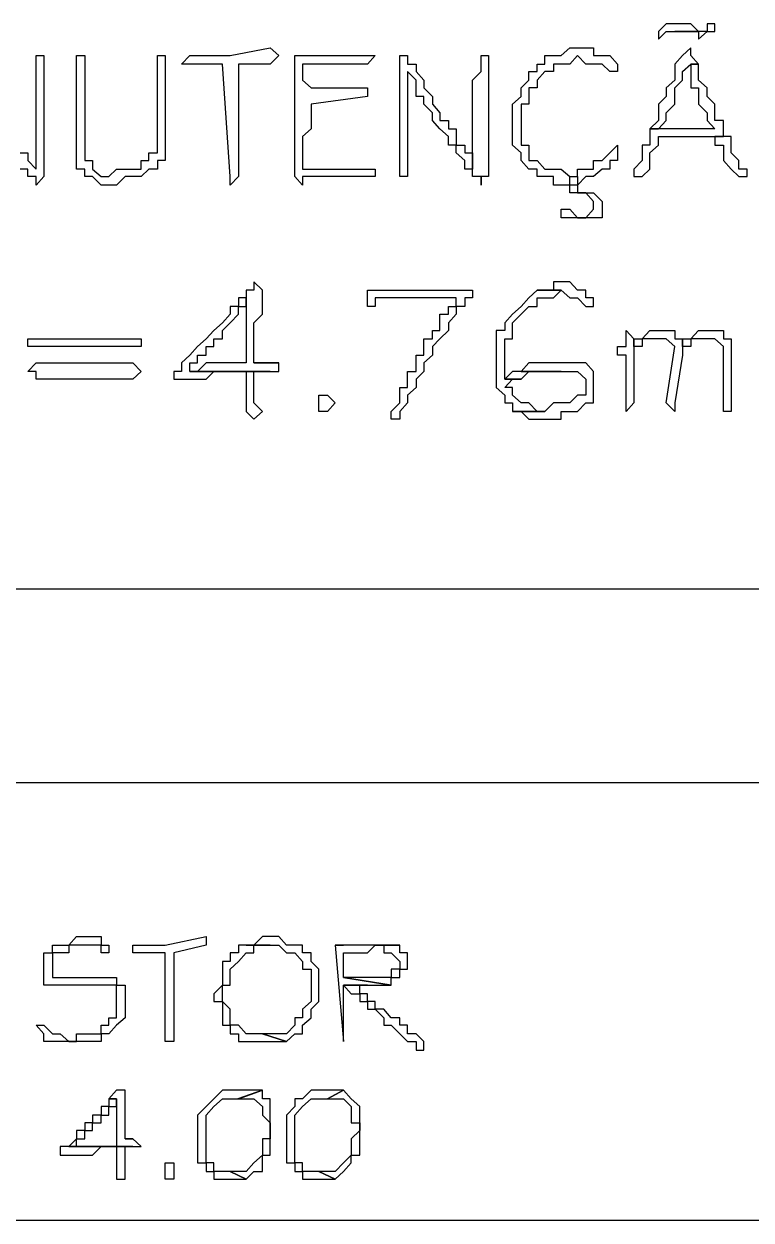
# Model space of a CAD drawing. Header units: millimetres. Extents: x -518.8 to -461.2, y 3.5 to 44.2.
# Drawn here: x -470.685 to -470.112, y 22.796 to 23.738 of the extents above; entities that cross this region are included whole.
import ezdxf

# ---------------------------------------------------------------- set-up
doc = ezdxf.new("R2010")
doc.units = ezdxf.units.MM
doc.header["$MEASUREMENT"] = 0
for name, color, linetype in [('5', 5, 'Continuous'), ('8', 8, 'Continuous'), ('MYSOLIDS', 7, 'Continuous')]:
    doc.layers.add(name, color=color, linetype=linetype)

msp = doc.modelspace()

# ---------------------------------------------------------------- linework, layer by layer
at = {"layer": '5'}
for points in [[(-470.03235, 23.29319), (-471.03837, 23.29319)], [(-470.03235, 23.14056), (-471.03837, 23.14056)]]:
    msp.add_lwpolyline(points, dxfattribs=at)
at = {"layer": '8'}
msp.add_lwpolyline([(-472.59175, 22.7962), (-468.47897, 22.7962)], dxfattribs=at)
at = {"layer": 'MYSOLIDS'}
for points in [[(-470.1722, 23.7383), (-470.1722, 23.7383), (-470.17897, 23.7383), (-470.17897, 23.7383), (-470.18498, 23.73229), (-470.18498, 23.73229), (-470.18498, 23.72627), (-470.18498, 23.72627), (-470.18498, 23.72627), (-470.17897, 23.73229), (-470.17897, 23.73229), (-470.1722, 23.73229), (-470.1534, 23.73229), (-470.15942, 23.7383), (-470.15942, 23.7383), (-470.16619, 23.7383), (-470.1722, 23.7383), (-470.1722, 23.7383)], [(-470.1534, 23.73229), (-470.1722, 23.73229), (-470.1722, 23.73229), (-470.16619, 23.73229), (-470.1534, 23.73229), (-470.1534, 23.73229), (-470.1534, 23.73229), (-470.1534, 23.73229)], [(-470.14062, 23.7383), (-470.14062, 23.7383), (-470.14664, 23.7383), (-470.14664, 23.73229), (-470.1534, 23.73229), (-470.16619, 23.73229), (-470.15942, 23.73229), (-470.15942, 23.73229), (-470.1534, 23.73229), (-470.1534, 23.72627), (-470.1534, 23.72627), (-470.14664, 23.73229), (-470.14062, 23.73229), (-470.14062, 23.73229), (-470.14062, 23.7383), (-470.14062, 23.7383), (-470.14062, 23.7383), (-470.14062, 23.7383)], [(-470.68799, 23.6368), (-470.68198, 23.6368), (-470.68198, 23.63078), (-470.67521, 23.62402), (-470.67521, 23.63078), (-470.67521, 23.6368), (-470.67521, 23.6368), (-470.67521, 23.64281), (-470.67521, 23.64958), (-470.67521, 23.64958), (-470.67521, 23.65559), (-470.67521, 23.66236), (-470.67521, 23.66236), (-470.67521, 23.66838), (-470.67521, 23.67514), (-470.67521, 23.68116), (-470.67521, 23.68116), (-470.67521, 23.68793), (-470.67521, 23.68793), (-470.67521, 23.69394), (-470.67521, 23.70071), (-470.67521, 23.70672), (-470.67521, 23.70672), (-470.67521, 23.71349), (-470.67521, 23.71349), (-470.67521, 23.71349), (-470.67521, 23.71349), (-470.67521, 23.71349), (-470.66919, 23.71349), (-470.66919, 23.71349), (-470.66919, 23.71349), (-470.66919, 23.71349), (-470.66919, 23.70672), (-470.66919, 23.70672), (-470.66919, 23.70071), (-470.66919, 23.69394), (-470.66919, 23.69394), (-470.66919, 23.68793), (-470.66919, 23.68116), (-470.66919, 23.68116), (-470.66919, 23.67514), (-470.66919, 23.66838), (-470.66919, 23.66236), (-470.66919, 23.66236), (-470.66919, 23.66236), (-470.66919, 23.65559), (-470.66919, 23.64958), (-470.66919, 23.64281), (-470.66919, 23.64281), (-470.66919, 23.6368), (-470.66919, 23.63078), (-470.66919, 23.62402), (-470.66919, 23.62402), (-470.66919, 23.618), (-470.66919, 23.618), (-470.66919, 23.618), (-470.66919, 23.618), (-470.67521, 23.61123), (-470.67521, 23.61123), (-470.67521, 23.61123), (-470.67521, 23.618), (-470.68198, 23.618), (-470.68198, 23.62402), (-470.68799, 23.62402)], [(-470.64363, 23.71349), (-470.64363, 23.71349), (-470.64363, 23.71349), (-470.64363, 23.71349), (-470.64363, 23.71349), (-470.63686, 23.71349), (-470.63686, 23.71349), (-470.63686, 23.71349), (-470.63686, 23.71349), (-470.63686, 23.64281), (-470.63686, 23.6368), (-470.63686, 23.63078), (-470.63085, 23.63078), (-470.63085, 23.62402), (-470.63085, 23.62402), (-470.62408, 23.618), (-470.61807, 23.618), (-470.61807, 23.618), (-470.61807, 23.618), (-470.61205, 23.62402), (-470.60528, 23.62402), (-470.59927, 23.62402), (-470.59927, 23.62402), (-470.5925, 23.62402), (-470.5925, 23.63078), (-470.58649, 23.63078), (-470.58649, 23.6368), (-470.58649, 23.6368), (-470.57972, 23.6368), (-470.57972, 23.64281), (-470.57972, 23.64958), (-470.57972, 23.64958), (-470.57972, 23.65559), (-470.57972, 23.65559), (-470.57972, 23.66236), (-470.57972, 23.66838), (-470.57972, 23.67514), (-470.57972, 23.68116), (-470.57972, 23.68116), (-470.57972, 23.68793), (-470.57972, 23.69394), (-470.57972, 23.70071), (-470.57972, 23.70071), (-470.57972, 23.70672), (-470.57972, 23.71349), (-470.57972, 23.71349), (-470.57972, 23.71349), (-470.57972, 23.71349), (-470.57371, 23.71349), (-470.57371, 23.71349), (-470.57371, 23.71349), (-470.57371, 23.71349), (-470.57371, 23.70672), (-470.57371, 23.70672), (-470.57371, 23.70071), (-470.57371, 23.69394), (-470.57371, 23.68793), (-470.57371, 23.68116), (-470.57371, 23.67514), (-470.57371, 23.66838), (-470.57371, 23.66236), (-470.57371, 23.66236), (-470.57371, 23.65559), (-470.57371, 23.64958), (-470.57371, 23.64958), (-470.57371, 23.64281), (-470.57371, 23.6368), (-470.57371, 23.6368), (-470.57371, 23.6368), (-470.57371, 23.63078), (-470.57972, 23.63078), (-470.57972, 23.62402), (-470.58649, 23.62402), (-470.5925, 23.618), (-470.5925, 23.618), (-470.59927, 23.618), (-470.59927, 23.618), (-470.60528, 23.618), (-470.61205, 23.61123), (-470.61205, 23.61123), (-470.61807, 23.61123), (-470.61807, 23.61123), (-470.62408, 23.61123), (-470.63085, 23.618), (-470.63085, 23.618), (-470.63686, 23.618), (-470.63686, 23.618), (-470.63686, 23.62402), (-470.64363, 23.62402), (-470.64363, 23.63078), (-470.64363, 23.6368), (-470.64363, 23.64281), (-470.64363, 23.64281), (-470.64363, 23.71349), (-470.64363, 23.71349), (-470.64363, 23.71349)], [(-470.491, 23.7195), (-470.491, 23.7195), (-470.48423, 23.71349), (-470.48423, 23.71349), (-470.48423, 23.71349), (-470.48423, 23.71349), (-470.48423, 23.71349), (-470.48423, 23.71349), (-470.491, 23.70672), (-470.491, 23.70672), (-470.51581, 23.70672), (-470.51581, 23.618), (-470.51581, 23.618), (-470.51581, 23.618), (-470.52258, 23.61123), (-470.52258, 23.61123), (-470.52258, 23.618), (-470.52258, 23.618), (-470.52258, 23.618), (-470.52258, 23.618), (-470.52859, 23.70672), (-470.52859, 23.70672), (-470.53536, 23.70672), (-470.54137, 23.70672), (-470.54814, 23.70672), (-470.54814, 23.70672), (-470.55416, 23.70672), (-470.55416, 23.70672), (-470.55416, 23.70672), (-470.55416, 23.70672), (-470.56092, 23.70672), (-470.56092, 23.70672), (-470.55416, 23.71349), (-470.55416, 23.71349), (-470.55416, 23.71349), (-470.55416, 23.71349), (-470.54814, 23.71349), (-470.54137, 23.71349), (-470.54137, 23.71349), (-470.53536, 23.71349), (-470.53536, 23.71349), (-470.52859, 23.71349), (-470.52258, 23.71349), (-470.491, 23.7195), (-470.491, 23.7195), (-470.491, 23.7195)], [(-470.45867, 23.68793), (-470.41431, 23.68793), (-470.41431, 23.68793), (-470.41431, 23.68793), (-470.41431, 23.68793), (-470.41431, 23.68793), (-470.41431, 23.68793), (-470.41431, 23.68116), (-470.41431, 23.68116), (-470.41431, 23.68116), (-470.41431, 23.68116), (-470.45867, 23.67514), (-470.45867, 23.67514), (-470.45867, 23.67514), (-470.45867, 23.66838), (-470.45867, 23.66838), (-470.45867, 23.66838), (-470.45867, 23.66236), (-470.45867, 23.65559), (-470.46543, 23.64958), (-470.46543, 23.64958), (-470.46543, 23.64958), (-470.46543, 23.64281), (-470.46543, 23.6368), (-470.46543, 23.63078), (-470.46543, 23.63078), (-470.46543, 23.62402), (-470.46543, 23.62402), (-470.45867, 23.62402), (-470.45265, 23.62402), (-470.45265, 23.62402), (-470.44589, 23.62402), (-470.43987, 23.62402), (-470.4331, 23.62402), (-470.4331, 23.62402), (-470.42709, 23.62402), (-470.42709, 23.62402), (-470.42032, 23.62402), (-470.41431, 23.62402), (-470.41431, 23.62402), (-470.40829, 23.62402), (-470.40829, 23.62402), (-470.40829, 23.62402), (-470.40829, 23.62402), (-470.40829, 23.618), (-470.41431, 23.618), (-470.42032, 23.618), (-470.42709, 23.618), (-470.42709, 23.618), (-470.4331, 23.618), (-470.4331, 23.618), (-470.43987, 23.618), (-470.44589, 23.618), (-470.45265, 23.618), (-470.45265, 23.618), (-470.45867, 23.618), (-470.45867, 23.618), (-470.46543, 23.618), (-470.46543, 23.61123), (-470.47145, 23.618), (-470.47145, 23.618), (-470.47145, 23.618), (-470.47145, 23.618), (-470.47145, 23.62402), (-470.47145, 23.62402), (-470.47145, 23.63078), (-470.47145, 23.6368), (-470.47145, 23.6368), (-470.47145, 23.64281), (-470.47145, 23.64958), (-470.47145, 23.65559), (-470.47145, 23.65559), (-470.47145, 23.66236), (-470.47145, 23.66838), (-470.47145, 23.66838), (-470.47145, 23.67514), (-470.47145, 23.68116), (-470.47145, 23.68793), (-470.47145, 23.68793), (-470.47145, 23.69394), (-470.47145, 23.70071), (-470.47145, 23.70071), (-470.47145, 23.70672), (-470.47145, 23.70672), (-470.47145, 23.70672), (-470.47145, 23.71349), (-470.47145, 23.71349), (-470.46543, 23.71349), (-470.46543, 23.71349), (-470.45867, 23.71349), (-470.45265, 23.71349), (-470.45265, 23.71349), (-470.45265, 23.71349), (-470.44589, 23.71349), (-470.43987, 23.71349), (-470.43987, 23.71349), (-470.4331, 23.71349), (-470.42709, 23.71349), (-470.42709, 23.71349), (-470.42032, 23.71349), (-470.41431, 23.71349), (-470.41431, 23.71349), (-470.41431, 23.71349), (-470.40829, 23.71349), (-470.40829, 23.71349), (-470.40829, 23.71349), (-470.40829, 23.71349), (-470.40829, 23.71349), (-470.40829, 23.71349), (-470.41431, 23.70672), (-470.41431, 23.70672), (-470.42032, 23.70672), (-470.42709, 23.70672), (-470.4331, 23.70672), (-470.43987, 23.70672), (-470.44589, 23.70672), (-470.45265, 23.70672), (-470.45867, 23.70672), (-470.45867, 23.70672), (-470.46543, 23.70672), (-470.46543, 23.70071), (-470.46543, 23.69394), (-470.46543, 23.69394), (-470.46543, 23.69394), (-470.45867, 23.68793), (-470.45867, 23.68793), (-470.45867, 23.68793), (-470.45867, 23.68793), (-470.45867, 23.68793)], [(-470.38273, 23.70071), (-470.38273, 23.618), (-470.38273, 23.618), (-470.38273, 23.618), (-470.38273, 23.618), (-470.38273, 23.618), (-470.38874, 23.618), (-470.38874, 23.618), (-470.38874, 23.618), (-470.38874, 23.618), (-470.38874, 23.70672), (-470.38874, 23.71349), (-470.38874, 23.71349), (-470.38874, 23.71349), (-470.38874, 23.71349), (-470.38273, 23.71349), (-470.38273, 23.71349), (-470.38273, 23.70672), (-470.38273, 23.70672), (-470.37596, 23.70672), (-470.37596, 23.70071), (-470.36995, 23.69394), (-470.36995, 23.69394), (-470.36995, 23.68793), (-470.36318, 23.68116), (-470.36318, 23.68116), (-470.36318, 23.67514), (-470.35716, 23.66838), (-470.35716, 23.66838), (-470.35716, 23.66236), (-470.3504, 23.66236), (-470.3504, 23.65559), (-470.34438, 23.65559), (-470.34438, 23.64958), (-470.34438, 23.64281), (-470.33761, 23.64281), (-470.33761, 23.6368), (-470.3316, 23.6368), (-470.3316, 23.63078), (-470.3316, 23.62402), (-470.3316, 23.63078), (-470.3316, 23.6368), (-470.3316, 23.6368), (-470.3316, 23.64281), (-470.3316, 23.64958), (-470.3316, 23.64958), (-470.3316, 23.65559), (-470.3316, 23.66236), (-470.3316, 23.66236), (-470.3316, 23.66838), (-470.3316, 23.67514), (-470.3316, 23.68116), (-470.3316, 23.68116), (-470.3316, 23.68793), (-470.3316, 23.68793), (-470.3316, 23.69394), (-470.32483, 23.70071), (-470.32483, 23.70672), (-470.32483, 23.70672), (-470.32483, 23.71349), (-470.32483, 23.71349), (-470.32483, 23.71349), (-470.32483, 23.71349), (-470.32483, 23.71349), (-470.31882, 23.71349), (-470.31882, 23.71349), (-470.31882, 23.71349), (-470.31882, 23.71349), (-470.31882, 23.70672), (-470.31882, 23.70672), (-470.31882, 23.70071), (-470.31882, 23.69394), (-470.31882, 23.69394), (-470.31882, 23.68793), (-470.31882, 23.68116), (-470.31882, 23.68116), (-470.31882, 23.67514), (-470.31882, 23.66838), (-470.31882, 23.66236), (-470.31882, 23.66236), (-470.31882, 23.66236), (-470.31882, 23.65559), (-470.31882, 23.64958), (-470.31882, 23.64281), (-470.31882, 23.64281), (-470.31882, 23.6368), (-470.31882, 23.63078), (-470.31882, 23.62402), (-470.31882, 23.62402), (-470.31882, 23.618), (-470.31882, 23.618), (-470.32483, 23.618), (-470.32483, 23.618), (-470.32483, 23.61123), (-470.32483, 23.61123), (-470.32483, 23.61123), (-470.32483, 23.618), (-470.3316, 23.618), (-470.3316, 23.62402), (-470.33761, 23.62402), (-470.33761, 23.63078), (-470.34438, 23.6368), (-470.34438, 23.64281), (-470.3504, 23.64281), (-470.3504, 23.64958), (-470.3504, 23.64958), (-470.35716, 23.65559), (-470.35716, 23.65559), (-470.36318, 23.66236), (-470.36318, 23.66838), (-470.36318, 23.66838), (-470.36995, 23.67514), (-470.36995, 23.68116), (-470.37596, 23.68116), (-470.37596, 23.68793), (-470.37596, 23.69394), (-470.38273, 23.70071), (-470.38273, 23.70071), (-470.38273, 23.70071), (-470.38273, 23.70071), (-470.38273, 23.70071)], [(-470.24889, 23.71349), (-470.25491, 23.70672), (-470.25491, 23.70672), (-470.26167, 23.70672), (-470.26769, 23.70672), (-470.26769, 23.70071), (-470.27446, 23.70071), (-470.27446, 23.70071), (-470.28047, 23.69394), (-470.28047, 23.69394), (-470.28047, 23.68793), (-470.28724, 23.68793), (-470.28724, 23.68116), (-470.28724, 23.67514), (-470.28724, 23.67514), (-470.29325, 23.67514), (-470.29325, 23.66838), (-470.29325, 23.66236), (-470.29325, 23.66236), (-470.29325, 23.65559), (-470.29325, 23.64958), (-470.29325, 23.64281), (-470.28724, 23.64281), (-470.28724, 23.6368), (-470.28724, 23.63078), (-470.28047, 23.63078), (-470.28047, 23.63078), (-470.27446, 23.62402), (-470.27446, 23.62402), (-470.26769, 23.62402), (-470.26167, 23.62402), (-470.25491, 23.618), (-470.25491, 23.618), (-470.24889, 23.618), (-470.24889, 23.62402), (-470.24213, 23.62402), (-470.24213, 23.62402), (-470.23611, 23.62402), (-470.23611, 23.63078), (-470.22934, 23.63078), (-470.22934, 23.63078), (-470.22333, 23.6368), (-470.22333, 23.6368), (-470.21731, 23.64281), (-470.21731, 23.64281), (-470.21731, 23.64281), (-470.21731, 23.64281), (-470.21731, 23.6368), (-470.21731, 23.6368), (-470.21731, 23.6368), (-470.21731, 23.6368), (-470.21731, 23.63078), (-470.22333, 23.63078), (-470.22333, 23.62402), (-470.22934, 23.62402), (-470.23611, 23.618), (-470.23611, 23.618), (-470.23611, 23.618), (-470.24213, 23.618), (-470.24889, 23.61123), (-470.24889, 23.61123), (-470.25491, 23.61123), (-470.25491, 23.61123), (-470.26167, 23.61123), (-470.26769, 23.61123), (-470.26769, 23.618), (-470.27446, 23.618), (-470.28047, 23.618), (-470.28047, 23.62402), (-470.28724, 23.62402), (-470.28724, 23.62402), (-470.29325, 23.63078), (-470.29325, 23.63078), (-470.29325, 23.6368), (-470.30002, 23.64281), (-470.30002, 23.64281), (-470.30002, 23.64958), (-470.30002, 23.65559), (-470.30002, 23.65559), (-470.30002, 23.66236), (-470.30002, 23.66838), (-470.30002, 23.67514), (-470.30002, 23.67514), (-470.29325, 23.68116), (-470.29325, 23.68116), (-470.29325, 23.68793), (-470.28724, 23.69394), (-470.28724, 23.69394), (-470.28724, 23.70071), (-470.28047, 23.70071), (-470.28047, 23.70672), (-470.27446, 23.70672), (-470.27446, 23.71349), (-470.26769, 23.71349), (-470.26167, 23.71349), (-470.26167, 23.71349), (-470.25491, 23.7195), (-470.24889, 23.7195), (-470.24889, 23.7195), (-470.24213, 23.7195), (-470.23611, 23.7195), (-470.23611, 23.71349), (-470.22934, 23.71349), (-470.22934, 23.71349), (-470.22333, 23.71349), (-470.21731, 23.70672), (-470.21731, 23.70672), (-470.21731, 23.70071), (-470.21731, 23.70071), (-470.21731, 23.70071), (-470.21731, 23.70071), (-470.21731, 23.70071), (-470.21731, 23.70071), (-470.22333, 23.70071), (-470.22333, 23.70071), (-470.22333, 23.70071), (-470.22333, 23.70071), (-470.22934, 23.70672), (-470.22934, 23.70672), (-470.23611, 23.70672), (-470.24213, 23.70672), (-470.24213, 23.70672), (-470.24889, 23.71349), (-470.24889, 23.71349), (-470.24889, 23.71349), (-470.24889, 23.71349)], [(-470.15942, 23.7195), (-470.16619, 23.71349), (-470.16619, 23.71349), (-470.16619, 23.71349), (-470.16619, 23.71349), (-470.1722, 23.70672), (-470.1722, 23.70071), (-470.1722, 23.69394), (-470.17897, 23.68793), (-470.17897, 23.68116), (-470.18498, 23.67514), (-470.18498, 23.67514), (-470.18498, 23.67514), (-470.18498, 23.66838), (-470.18498, 23.66236), (-470.19175, 23.65559), (-470.19175, 23.65559), (-470.18498, 23.65559), (-470.18498, 23.65559), (-470.17897, 23.66236), (-470.17897, 23.66838), (-470.17897, 23.66838), (-470.1722, 23.67514), (-470.1722, 23.67514), (-470.1722, 23.68116), (-470.1722, 23.68116), (-470.1722, 23.68793), (-470.16619, 23.69394), (-470.16619, 23.69394), (-470.16619, 23.70071), (-470.15942, 23.70672), (-470.1534, 23.70672), (-470.15942, 23.71349), (-470.15942, 23.71349), (-470.15942, 23.7195), (-470.15942, 23.7195)], [(-470.1534, 23.70672), (-470.15942, 23.70672), (-470.15942, 23.70672), (-470.15942, 23.70071), (-470.15942, 23.69394), (-470.15942, 23.68793), (-470.1534, 23.68793), (-470.1534, 23.68116), (-470.1534, 23.68116), (-470.1534, 23.67514), (-470.14664, 23.66838), (-470.14664, 23.66838), (-470.14664, 23.66236), (-470.14062, 23.65559), (-470.18498, 23.65559), (-470.19175, 23.65559), (-470.19175, 23.64958), (-470.19175, 23.64281), (-470.19777, 23.64281), (-470.19777, 23.6368), (-470.19777, 23.6368), (-470.19777, 23.63078), (-470.20453, 23.62402), (-470.20453, 23.62402), (-470.20453, 23.618), (-470.20453, 23.618), (-470.19777, 23.618), (-470.19777, 23.618), (-470.19777, 23.618), (-470.19175, 23.62402), (-470.19175, 23.63078), (-470.19175, 23.63078), (-470.19175, 23.6368), (-470.19175, 23.6368), (-470.18498, 23.64281), (-470.18498, 23.64958), (-470.14062, 23.64958), (-470.13386, 23.64958), (-470.13386, 23.65559), (-470.13386, 23.66236), (-470.14062, 23.66236), (-470.14062, 23.66838), (-470.14062, 23.67514), (-470.14062, 23.67514), (-470.14664, 23.68116), (-470.14664, 23.68116), (-470.14664, 23.68793), (-470.14664, 23.68793), (-470.1534, 23.69394), (-470.1534, 23.69394), (-470.1534, 23.70071), (-470.1534, 23.70672), (-470.1534, 23.70672), (-470.1534, 23.70672)], [(-470.13386, 23.64958), (-470.14062, 23.64958), (-470.14062, 23.64958), (-470.14062, 23.64281), (-470.13386, 23.64281), (-470.13386, 23.6368), (-470.13386, 23.63078), (-470.12784, 23.62402), (-470.12784, 23.62402), (-470.12183, 23.618), (-470.12183, 23.618), (-470.12183, 23.618), (-470.11506, 23.618), (-470.11506, 23.618), (-470.11506, 23.62402), (-470.12183, 23.62402), (-470.12183, 23.63078), (-470.12784, 23.6368), (-470.12784, 23.64281), (-470.12784, 23.64958), (-470.13386, 23.64958), (-470.13386, 23.64958)], [(-470.25491, 23.618), (-470.24889, 23.618), (-470.24889, 23.60522), (-470.24889, 23.60522), (-470.24889, 23.60522), (-470.24213, 23.60522), (-470.24213, 23.60522), (-470.24213, 23.60522), (-470.23611, 23.60522), (-470.23611, 23.60522), (-470.22934, 23.59845), (-470.22934, 23.59845), (-470.22934, 23.59244), (-470.22934, 23.59244), (-470.22934, 23.58567), (-470.23611, 23.58567), (-470.23611, 23.58567), (-470.24213, 23.58567), (-470.24889, 23.58567), (-470.25491, 23.58567), (-470.25491, 23.58567), (-470.26167, 23.58567), (-470.26167, 23.58567), (-470.26167, 23.58567), (-470.26167, 23.59244), (-470.26167, 23.59244), (-470.26167, 23.59244), (-470.26167, 23.59244), (-470.25491, 23.59244), (-470.25491, 23.59244), (-470.24889, 23.58567), (-470.24889, 23.58567), (-470.24889, 23.58567), (-470.24213, 23.58567), (-470.23611, 23.59244), (-470.23611, 23.59244), (-470.23611, 23.59244), (-470.23611, 23.59845), (-470.23611, 23.59845), (-470.23611, 23.59845), (-470.24213, 23.60522), (-470.24889, 23.60522), (-470.24889, 23.60522), (-470.24889, 23.60522), (-470.25491, 23.60522), (-470.25491, 23.60522), (-470.25491, 23.60522), (-470.25491, 23.60522), (-470.25491, 23.60522), (-470.25491, 23.60522), (-470.25491, 23.60522), (-470.25491, 23.60522), (-470.25491, 23.60522), (-470.25491, 23.60522), (-470.25491, 23.618), (-470.25491, 23.618), (-470.25491, 23.618)], [(-470.50378, 23.53529), (-470.50378, 23.52853), (-470.5098, 23.52853), (-470.5098, 23.52853), (-470.5098, 23.52251), (-470.5098, 23.52251), (-470.5098, 23.51574), (-470.5098, 23.50973), (-470.5098, 23.50973), (-470.5098, 23.50296), (-470.5098, 23.50296), (-470.5098, 23.49695), (-470.5098, 23.49018), (-470.5098, 23.49018), (-470.5098, 23.48417), (-470.5098, 23.4774), (-470.5098, 23.47138), (-470.5098, 23.47138), (-470.51656, 23.47138), (-470.52258, 23.47138), (-470.52258, 23.47138), (-470.52859, 23.47138), (-470.53536, 23.47138), (-470.53536, 23.47138), (-470.54137, 23.47138), (-470.54137, 23.47138), (-470.54814, 23.46462), (-470.55416, 23.46462), (-470.55416, 23.46462), (-470.491, 23.46462), (-470.48423, 23.46462), (-470.48423, 23.47138), (-470.48423, 23.47138), (-470.50378, 23.47138), (-470.50378, 23.4774), (-470.50378, 23.48417), (-470.50378, 23.48417), (-470.50378, 23.49018), (-470.50378, 23.49695), (-470.50378, 23.50296), (-470.50378, 23.50296), (-470.49701, 23.50973), (-470.49701, 23.51574), (-470.49701, 23.52251), (-470.49701, 23.52251), (-470.49701, 23.52853), (-470.49701, 23.52853), (-470.50378, 23.53529), (-470.50378, 23.53529)], [(-470.26167, 23.53529), (-470.26167, 23.53529), (-470.26769, 23.53529), (-470.26769, 23.52853), (-470.27446, 23.52853), (-470.28047, 23.52853), (-470.28047, 23.52853), (-470.26167, 23.52853), (-470.25491, 23.52251), (-470.25491, 23.52251), (-470.24889, 23.52251), (-470.24213, 23.51574), (-470.24213, 23.51574), (-470.24213, 23.51574), (-470.24213, 23.51574), (-470.23611, 23.51574), (-470.23611, 23.52251), (-470.23611, 23.52251), (-470.24213, 23.52251), (-470.24213, 23.52853), (-470.24889, 23.52853), (-470.24889, 23.52853), (-470.25491, 23.53529), (-470.26167, 23.53529), (-470.26167, 23.53529)], [(-470.40829, 23.52251), (-470.40829, 23.52251), (-470.40829, 23.52251), (-470.40829, 23.52251), (-470.40829, 23.52251), (-470.40829, 23.51574), (-470.40829, 23.51574), (-470.40829, 23.51574), (-470.40829, 23.51574), (-470.41431, 23.51574), (-470.41431, 23.51574), (-470.41431, 23.52251), (-470.41431, 23.52251), (-470.41431, 23.52853), (-470.41431, 23.52853), (-470.40829, 23.52853), (-470.40829, 23.52853), (-470.40152, 23.52853), (-470.39551, 23.52853), (-470.38874, 23.52853), (-470.38273, 23.52853), (-470.38273, 23.52853), (-470.37596, 23.52853), (-470.36995, 23.52853), (-470.36318, 23.52853), (-470.36318, 23.52853), (-470.35716, 23.52853), (-470.3504, 23.52853), (-470.3504, 23.52853), (-470.34438, 23.52853), (-470.34438, 23.52853), (-470.33761, 23.52853), (-470.33761, 23.52853), (-470.3316, 23.52853), (-470.3316, 23.52853), (-470.3316, 23.52853), (-470.3316, 23.52853), (-470.3316, 23.52251), (-470.33761, 23.52251), (-470.33761, 23.51574), (-470.34438, 23.51574), (-470.34438, 23.50973), (-470.3504, 23.50296), (-470.3504, 23.50296), (-470.3504, 23.49695), (-470.35716, 23.49018), (-470.35716, 23.49018), (-470.36318, 23.48417), (-470.36318, 23.48417), (-470.36318, 23.4774), (-470.36318, 23.4774), (-470.36995, 23.47138), (-470.36995, 23.47138), (-470.36995, 23.46462), (-470.37596, 23.4586), (-470.37596, 23.4586), (-470.37596, 23.45183), (-470.37596, 23.45183), (-470.38273, 23.44582), (-470.38273, 23.4398), (-470.38273, 23.4398), (-470.38874, 23.43304), (-470.38874, 23.43304), (-470.38874, 23.42702), (-470.38874, 23.42702), (-470.38874, 23.42702), (-470.38874, 23.42702), (-470.39551, 23.42702), (-470.39551, 23.42702), (-470.39551, 23.42702), (-470.39551, 23.42702), (-470.39551, 23.43304), (-470.39551, 23.43304), (-470.38874, 23.4398), (-470.38874, 23.4398), (-470.38874, 23.44582), (-470.38874, 23.45183), (-470.38273, 23.45183), (-470.38273, 23.4586), (-470.38273, 23.46462), (-470.37596, 23.46462), (-470.37596, 23.47138), (-470.37596, 23.4774), (-470.36995, 23.4774), (-470.36995, 23.48417), (-470.36995, 23.49018), (-470.36318, 23.49018), (-470.36318, 23.49695), (-470.35716, 23.49695), (-470.35716, 23.50296), (-470.35716, 23.50973), (-470.3504, 23.50973), (-470.3504, 23.51574), (-470.34438, 23.51574), (-470.34438, 23.52251), (-470.34438, 23.52251), (-470.34438, 23.52251), (-470.3504, 23.52251), (-470.35716, 23.52251), (-470.35716, 23.52251), (-470.36318, 23.52251), (-470.36995, 23.52251), (-470.36995, 23.52251), (-470.37596, 23.52251), (-470.38273, 23.52251), (-470.38273, 23.52251), (-470.38874, 23.52251), (-470.39551, 23.52251), (-470.40152, 23.52251), (-470.40152, 23.52251), (-470.40829, 23.52251), (-470.40829, 23.52251), (-470.40829, 23.52251), (-470.40829, 23.52251)], [(-470.28047, 23.52853), (-470.28724, 23.52251), (-470.28724, 23.52251), (-470.29325, 23.51574), (-470.29325, 23.51574), (-470.30002, 23.50973), (-470.30002, 23.50973), (-470.30002, 23.50973), (-470.30604, 23.50296), (-470.30604, 23.49695), (-470.3128, 23.49695), (-470.3128, 23.49018), (-470.3128, 23.49018), (-470.3128, 23.48417), (-470.3128, 23.4774), (-470.3128, 23.4774), (-470.3128, 23.47138), (-470.3128, 23.47138), (-470.3128, 23.46462), (-470.3128, 23.4586), (-470.3128, 23.45183), (-470.3128, 23.45183), (-470.30604, 23.44582), (-470.30604, 23.44582), (-470.30604, 23.4398), (-470.30002, 23.4398), (-470.30002, 23.43304), (-470.27446, 23.43304), (-470.28047, 23.43304), (-470.28724, 23.4398), (-470.28724, 23.4398), (-470.29325, 23.4398), (-470.29325, 23.4398), (-470.30002, 23.44582), (-470.30002, 23.45183), (-470.30604, 23.45183), (-470.30002, 23.4586), (-470.29325, 23.4586), (-470.29325, 23.4586), (-470.30604, 23.4586), (-470.30604, 23.46462), (-470.30604, 23.46462), (-470.30604, 23.47138), (-470.30604, 23.47138), (-470.30604, 23.4774), (-470.30604, 23.4774), (-470.30604, 23.48417), (-470.30604, 23.49018), (-470.30002, 23.49018), (-470.30002, 23.49695), (-470.30002, 23.50296), (-470.30002, 23.50296), (-470.29325, 23.50973), (-470.29325, 23.50973), (-470.28724, 23.51574), (-470.28047, 23.51574), (-470.28047, 23.52251), (-470.27446, 23.52251), (-470.27446, 23.52251), (-470.26769, 23.52251), (-470.26769, 23.52251), (-470.26167, 23.52853), (-470.28047, 23.52853), (-470.28047, 23.52853)], [(-470.5098, 23.52251), (-470.51581, 23.52251), (-470.51581, 23.51574), (-470.52258, 23.51574), (-470.52258, 23.50973), (-470.52859, 23.50296), (-470.52859, 23.50296), (-470.53536, 23.49695), (-470.53536, 23.49695), (-470.54137, 23.49018), (-470.54137, 23.49018), (-470.54814, 23.48417), (-470.54814, 23.48417), (-470.55416, 23.4774), (-470.55416, 23.4774), (-470.56092, 23.47138), (-470.56092, 23.47138), (-470.56092, 23.46462), (-470.56694, 23.46462), (-470.56694, 23.4586), (-470.56694, 23.4586), (-470.56694, 23.4586), (-470.56092, 23.4586), (-470.56092, 23.4586), (-470.55416, 23.4586), (-470.54814, 23.4586), (-470.54814, 23.4586), (-470.54137, 23.4586), (-470.53536, 23.46462), (-470.53536, 23.46462), (-470.52859, 23.46462), (-470.52258, 23.46462), (-470.51581, 23.46462), (-470.51581, 23.46462), (-470.5098, 23.46462), (-470.50378, 23.46462), (-470.49701, 23.46462), (-470.49701, 23.46462), (-470.491, 23.46462), (-470.491, 23.46462), (-470.55416, 23.46462), (-470.55416, 23.47138), (-470.54814, 23.47138), (-470.54814, 23.4774), (-470.54137, 23.4774), (-470.54137, 23.48417), (-470.53536, 23.48417), (-470.53536, 23.49018), (-470.52859, 23.49018), (-470.52859, 23.49695), (-470.52859, 23.49695), (-470.52258, 23.50296), (-470.52258, 23.50296), (-470.51581, 23.50973), (-470.51581, 23.51574), (-470.5098, 23.51574), (-470.5098, 23.52251), (-470.5098, 23.52251), (-470.5098, 23.52251)], [(-470.16619, 23.48417), (-470.16619, 23.49018), (-470.15942, 23.49018), (-470.1534, 23.49695), (-470.1534, 23.49695), (-470.14664, 23.49695), (-470.14062, 23.49695), (-470.14062, 23.49695), (-470.13386, 23.49695), (-470.13386, 23.49695), (-470.13386, 23.49018), (-470.12784, 23.49018), (-470.12784, 23.48417), (-470.12784, 23.4774), (-470.12784, 23.4774), (-470.12784, 23.47138), (-470.12784, 23.46462), (-470.12784, 23.4586), (-470.12784, 23.4586), (-470.12784, 23.45183), (-470.12784, 23.44582), (-470.12784, 23.4398), (-470.12784, 23.4398), (-470.12784, 23.4398), (-470.12784, 23.4398), (-470.12784, 23.43304), (-470.12784, 23.43304), (-470.13386, 23.43304), (-470.13386, 23.43304), (-470.13386, 23.43304), (-470.13386, 23.43304), (-470.13386, 23.4398), (-470.13386, 23.4398), (-470.13386, 23.44582), (-470.13386, 23.44582), (-470.13386, 23.45183), (-470.13386, 23.4586), (-470.13386, 23.4586), (-470.13386, 23.46462), (-470.13386, 23.47138), (-470.13386, 23.4774), (-470.13386, 23.4774), (-470.13386, 23.48417), (-470.14062, 23.49018), (-470.14062, 23.49018), (-470.14062, 23.49018), (-470.14062, 23.49018), (-470.14664, 23.49018), (-470.1534, 23.49018), (-470.1534, 23.49018), (-470.15942, 23.49018), (-470.15942, 23.48417), (-470.16619, 23.48417), (-470.16619, 23.4774), (-470.1722, 23.4398), (-470.1722, 23.43304), (-470.1722, 23.43304), (-470.1722, 23.43304), (-470.1722, 23.43304), (-470.1722, 23.43304), (-470.1722, 23.43304), (-470.17897, 23.4398), (-470.17897, 23.4398), (-470.1722, 23.48417), (-470.1722, 23.48417), (-470.17897, 23.49018), (-470.17897, 23.49018), (-470.17897, 23.49018), (-470.17897, 23.49018), (-470.18498, 23.49018), (-470.19175, 23.49018), (-470.19175, 23.49018), (-470.19777, 23.49018), (-470.19777, 23.48417), (-470.20453, 23.48417), (-470.20453, 23.4774), (-470.20453, 23.4398), (-470.21055, 23.43304), (-470.21055, 23.43304), (-470.21055, 23.43304), (-470.21055, 23.43304), (-470.21055, 23.43304), (-470.21055, 23.43304), (-470.21055, 23.4398), (-470.21055, 23.4398), (-470.21055, 23.4774), (-470.21731, 23.4774), (-470.21731, 23.4774), (-470.21731, 23.4774), (-470.21731, 23.4774), (-470.21731, 23.4774), (-470.21731, 23.4774), (-470.21731, 23.4774), (-470.21731, 23.4774), (-470.21731, 23.48417), (-470.21731, 23.48417), (-470.21055, 23.48417), (-470.21055, 23.48417), (-470.21055, 23.49018), (-470.21055, 23.49695), (-470.21055, 23.49695), (-470.21055, 23.49695), (-470.21055, 23.49695), (-470.21055, 23.49695), (-470.21055, 23.49695), (-470.20453, 23.49018), (-470.20453, 23.49018), (-470.20453, 23.48417), (-470.20453, 23.49018), (-470.19777, 23.49018), (-470.19175, 23.49695), (-470.19175, 23.49695), (-470.18498, 23.49695), (-470.17897, 23.49695), (-470.17897, 23.49695), (-470.1722, 23.49695), (-470.1722, 23.49695), (-470.1722, 23.49018), (-470.16619, 23.49018), (-470.16619, 23.48417), (-470.16619, 23.48417), (-470.16619, 23.48417), (-470.16619, 23.48417)], [(-470.59927, 23.48417), (-470.67521, 23.48417), (-470.67521, 23.48417), (-470.68198, 23.48417), (-470.68198, 23.49018), (-470.68198, 23.49018), (-470.68198, 23.49018), (-470.68198, 23.49018), (-470.67521, 23.49018), (-470.67521, 23.49018), (-470.59927, 23.49018), (-470.5925, 23.49018), (-470.5925, 23.49018), (-470.5925, 23.49018), (-470.5925, 23.49018), (-470.5925, 23.48417), (-470.5925, 23.48417), (-470.59927, 23.48417), (-470.59927, 23.48417), (-470.59927, 23.48417), (-470.59927, 23.48417), (-470.59927, 23.48417)], [(-470.59927, 23.4586), (-470.67521, 23.4586), (-470.67521, 23.46462), (-470.68198, 23.46462), (-470.68198, 23.46462), (-470.68198, 23.46462), (-470.68198, 23.46462), (-470.68198, 23.46462), (-470.67521, 23.47138), (-470.67521, 23.47138), (-470.59927, 23.47138), (-470.5925, 23.46462), (-470.5925, 23.46462), (-470.5925, 23.46462), (-470.5925, 23.46462), (-470.5925, 23.46462), (-470.5925, 23.46462), (-470.59927, 23.4586), (-470.59927, 23.4586), (-470.59927, 23.4586), (-470.59927, 23.4586), (-470.59927, 23.4586)], [(-470.491, 23.47138), (-470.491, 23.47138), (-470.491, 23.47138), (-470.49701, 23.47138), (-470.50378, 23.47138), (-470.48423, 23.47138), (-470.48423, 23.47138), (-470.491, 23.47138), (-470.491, 23.47138)], [(-470.26167, 23.47138), (-470.26769, 23.47138), (-470.26769, 23.47138), (-470.27446, 23.47138), (-470.28047, 23.47138), (-470.28047, 23.47138), (-470.28724, 23.47138), (-470.28724, 23.47138), (-470.29325, 23.46462), (-470.26167, 23.46462), (-470.26167, 23.46462), (-470.25491, 23.46462), (-470.24889, 23.46462), (-470.24889, 23.46462), (-470.24889, 23.46462), (-470.24213, 23.4586), (-470.24213, 23.45183), (-470.24213, 23.45183), (-470.24213, 23.44582), (-470.24889, 23.44582), (-470.25491, 23.4398), (-470.25491, 23.4398), (-470.25491, 23.4398), (-470.26167, 23.4398), (-470.26769, 23.4398), (-470.27446, 23.43304), (-470.27446, 23.43304), (-470.30002, 23.43304), (-470.29325, 23.43304), (-470.29325, 23.43304), (-470.28724, 23.42702), (-470.28047, 23.42702), (-470.27446, 23.42702), (-470.27446, 23.42702), (-470.26769, 23.42702), (-470.26167, 23.42702), (-470.26167, 23.43304), (-470.25491, 23.43304), (-470.24889, 23.43304), (-470.24889, 23.43304), (-470.24889, 23.43304), (-470.24213, 23.4398), (-470.23611, 23.4398), (-470.23611, 23.44582), (-470.23611, 23.45183), (-470.23611, 23.45183), (-470.23611, 23.4586), (-470.23611, 23.46462), (-470.23611, 23.46462), (-470.24213, 23.47138), (-470.24213, 23.47138), (-470.24889, 23.47138), (-470.25491, 23.47138), (-470.25491, 23.47138), (-470.26167, 23.47138), (-470.26167, 23.47138)], [(-470.50378, 23.46462), (-470.5098, 23.46462), (-470.5098, 23.4586), (-470.5098, 23.4586), (-470.5098, 23.45183), (-470.5098, 23.4398), (-470.5098, 23.4398), (-470.5098, 23.43304), (-470.5098, 23.43304), (-470.5098, 23.43304), (-470.50378, 23.42702), (-470.50378, 23.42702), (-470.49701, 23.43304), (-470.50378, 23.4398), (-470.50378, 23.4398), (-470.50378, 23.4398), (-470.50378, 23.44582), (-470.50378, 23.45183), (-470.50378, 23.4586), (-470.50378, 23.4586), (-470.50378, 23.46462), (-470.50378, 23.46462)], [(-470.29325, 23.46462), (-470.29325, 23.46462), (-470.30002, 23.46462), (-470.30604, 23.4586), (-470.29325, 23.4586), (-470.28724, 23.46462), (-470.28047, 23.46462), (-470.28047, 23.46462), (-470.27446, 23.46462), (-470.26769, 23.46462), (-470.26769, 23.46462), (-470.26167, 23.46462), (-470.29325, 23.46462), (-470.29325, 23.46462)], [(-470.45265, 23.43304), (-470.45265, 23.43304), (-470.45265, 23.43304), (-470.45265, 23.4398), (-470.45265, 23.4398), (-470.45265, 23.4398), (-470.45265, 23.44582), (-470.44589, 23.44582), (-470.44589, 23.44582), (-470.44589, 23.44582), (-470.44589, 23.44582), (-470.43987, 23.4398), (-470.43987, 23.4398), (-470.44589, 23.43304), (-470.44589, 23.43304), (-470.44589, 23.43304), (-470.45265, 23.43304), (-470.45265, 23.43304), (-470.45265, 23.43304), (-470.45265, 23.43304)], [(-470.61807, 23.00672), (-470.61807, 23.00672), (-470.61807, 23.00672), (-470.61807, 23.00672), (-470.61807, 23.00672), (-470.62408, 23.00672), (-470.62408, 23.01274), (-470.63085, 23.01274), (-470.63686, 23.01274), (-470.63686, 23.01274), (-470.63686, 23.01274), (-470.64363, 23.01274), (-470.64964, 23.01274), (-470.64964, 23.00672), (-470.65641, 23.00672), (-470.65641, 23.00672), (-470.66243, 23.00672), (-470.66243, 22.99996), (-470.66243, 22.99996), (-470.66243, 22.99394), (-470.66243, 22.99394), (-470.66243, 22.98717), (-470.66243, 22.98717), (-470.65641, 22.98717), (-470.65641, 22.98717), (-470.65641, 22.98717), (-470.64964, 22.98717), (-470.64964, 22.98717), (-470.64363, 22.98717), (-470.63686, 22.98717), (-470.63686, 22.98717), (-470.63686, 22.98717), (-470.63085, 22.98717), (-470.62408, 22.98717), (-470.62408, 22.98717), (-470.61807, 22.98717), (-470.61807, 22.98717), (-470.61205, 22.98717), (-470.61205, 22.98717), (-470.61205, 22.98116), (-470.60528, 22.98116), (-470.60528, 22.98116), (-470.60528, 22.97439), (-470.60528, 22.96838), (-470.60528, 22.96838), (-470.60528, 22.96236), (-470.60528, 22.96236), (-470.60528, 22.95559), (-470.60528, 22.95559), (-470.61205, 22.94958), (-470.61205, 22.94958), (-470.61205, 22.94958), (-470.61807, 22.94281), (-470.61807, 22.94281), (-470.61807, 22.94281), (-470.62408, 22.94281), (-470.62408, 22.9368), (-470.63085, 22.9368), (-470.63085, 22.9368), (-470.63686, 22.9368), (-470.63686, 22.9368), (-470.64363, 22.9368), (-470.64964, 22.9368), (-470.64964, 22.9368), (-470.65641, 22.9368), (-470.65641, 22.9368), (-470.66243, 22.9368), (-470.66243, 22.9368), (-470.66919, 22.9368), (-470.66919, 22.94281), (-470.66919, 22.94281), (-470.67521, 22.94958), (-470.67521, 22.94958), (-470.66919, 22.94958), (-470.66919, 22.94958), (-470.66919, 22.94958), (-470.66919, 22.94958), (-470.66919, 22.94958), (-470.66919, 22.94958), (-470.66919, 22.94958), (-470.66919, 22.94958), (-470.66243, 22.94281), (-470.66243, 22.94281), (-470.66243, 22.94281), (-470.65641, 22.94281), (-470.64964, 22.9368), (-470.64964, 22.9368), (-470.64363, 22.9368), (-470.64363, 22.94281), (-470.63686, 22.94281), (-470.63686, 22.94281), (-470.63085, 22.94281), (-470.62408, 22.94281), (-470.62408, 22.94281), (-470.62408, 22.94958), (-470.62408, 22.94958), (-470.61807, 22.94958), (-470.61807, 22.95559), (-470.61205, 22.95559), (-470.61205, 22.96236), (-470.61205, 22.96236), (-470.61205, 22.96838), (-470.61205, 22.96838), (-470.61205, 22.97439), (-470.61205, 22.97439), (-470.61205, 22.98116), (-470.61205, 22.98116), (-470.61807, 22.98116), (-470.61807, 22.98116), (-470.62408, 22.98116), (-470.62408, 22.98116), (-470.63085, 22.98116), (-470.63085, 22.98116), (-470.63686, 22.98116), (-470.63686, 22.98116), (-470.64363, 22.98116), (-470.64964, 22.98116), (-470.64964, 22.98116), (-470.65641, 22.98116), (-470.65641, 22.98116), (-470.66243, 22.98116), (-470.66243, 22.98116), (-470.66919, 22.98116), (-470.66919, 22.98717), (-470.66919, 22.98717), (-470.66919, 22.99394), (-470.66919, 22.99394), (-470.66919, 22.99996), (-470.66919, 22.99996), (-470.66919, 23.00672), (-470.66243, 23.00672), (-470.66243, 23.00672), (-470.66243, 23.01274), (-470.65641, 23.01274), (-470.65641, 23.01274), (-470.64964, 23.01274), (-470.64964, 23.01274), (-470.64363, 23.0195), (-470.63686, 23.0195), (-470.63686, 23.0195), (-470.63686, 23.0195), (-470.63085, 23.0195), (-470.62408, 23.0195), (-470.62408, 23.01274), (-470.61807, 23.01274), (-470.61807, 23.01274), (-470.61807, 23.00672), (-470.61807, 23.00672), (-470.61807, 23.00672), (-470.61807, 23.00672), (-470.61807, 23.00672), (-470.61807, 23.00672), (-470.61807, 23.00672), (-470.61807, 23.00672), (-470.61807, 23.00672)], [(-470.54137, 23.0195), (-470.54137, 23.0195), (-470.54137, 23.01274), (-470.54137, 23.01274), (-470.54137, 23.01274), (-470.54137, 23.01274), (-470.54137, 23.01274), (-470.54137, 23.01274), (-470.54137, 23.01274), (-470.54137, 23.01274), (-470.56694, 23.00672), (-470.56694, 22.9368), (-470.56694, 22.9368), (-470.56694, 22.9368), (-470.56694, 22.9368), (-470.56694, 22.9368), (-470.57371, 22.9368), (-470.57371, 22.9368), (-470.57371, 22.9368), (-470.57371, 22.9368), (-470.57371, 23.00672), (-470.57371, 23.00672), (-470.57972, 23.00672), (-470.58649, 23.00672), (-470.5925, 23.00672), (-470.5925, 23.00672), (-470.5925, 23.00672), (-470.5925, 23.00672), (-470.59927, 23.00672), (-470.59927, 23.00672), (-470.59927, 23.01274), (-470.59927, 23.01274), (-470.59927, 23.01274), (-470.59927, 23.01274), (-470.5925, 23.01274), (-470.5925, 23.01274), (-470.5925, 23.01274), (-470.58649, 23.01274), (-470.58649, 23.01274), (-470.57972, 23.01274), (-470.57972, 23.01274), (-470.57371, 23.01274), (-470.57371, 23.01274), (-470.54137, 23.0195), (-470.54137, 23.0195), (-470.54137, 23.0195)], [(-470.491, 23.0195), (-470.491, 23.0195), (-470.49701, 23.0195), (-470.49701, 23.0195), (-470.50378, 23.01274), (-470.50378, 23.01274), (-470.5098, 23.01274), (-470.5098, 23.01274), (-470.491, 23.01274), (-470.491, 23.01274), (-470.48423, 23.01274), (-470.48423, 23.01274), (-470.47822, 23.00672), (-470.47822, 23.00672), (-470.47145, 23.00672), (-470.47145, 23.00672), (-470.46543, 22.99996), (-470.46543, 22.99996), (-470.46543, 22.99996), (-470.46543, 22.99394), (-470.45867, 22.99394), (-470.45867, 22.98717), (-470.45867, 22.98717), (-470.45867, 22.98116), (-470.45867, 22.98116), (-470.45867, 22.98116), (-470.45867, 22.97439), (-470.45867, 22.96838), (-470.45867, 22.96838), (-470.46543, 22.96236), (-470.46543, 22.96236), (-470.46543, 22.96236), (-470.46543, 22.95559), (-470.47145, 22.95559), (-470.47145, 22.94958), (-470.47145, 22.94958), (-470.47822, 22.94281), (-470.47822, 22.94281), (-470.48423, 22.94281), (-470.48423, 22.94281), (-470.491, 22.94281), (-470.491, 22.94281), (-470.49701, 22.94281), (-470.47822, 22.9368), (-470.47145, 22.94281), (-470.47145, 22.94281), (-470.46543, 22.94281), (-470.46543, 22.94281), (-470.46543, 22.94958), (-470.46543, 22.94958), (-470.45867, 22.95559), (-470.45867, 22.95559), (-470.45867, 22.96236), (-470.45867, 22.96236), (-470.45265, 22.96838), (-470.45265, 22.96838), (-470.45265, 22.97439), (-470.45265, 22.97439), (-470.45265, 22.98116), (-470.45265, 22.98116), (-470.45265, 22.98717), (-470.45265, 22.98717), (-470.45265, 22.99394), (-470.45265, 22.99394), (-470.45867, 22.99996), (-470.45867, 22.99996), (-470.45867, 23.00672), (-470.46543, 23.00672), (-470.46543, 23.00672), (-470.46543, 23.01274), (-470.47145, 23.01274), (-470.47145, 23.01274), (-470.47822, 23.01274), (-470.47822, 23.01274), (-470.48423, 23.0195), (-470.491, 23.0195), (-470.491, 23.0195), (-470.491, 23.0195)], [(-470.5098, 23.01274), (-470.51581, 23.01274), (-470.51581, 23.00672), (-470.52258, 23.00672), (-470.52258, 23.00672), (-470.52258, 22.99996), (-470.52859, 22.99996), (-470.52859, 22.99394), (-470.52859, 22.99394), (-470.52859, 22.98717), (-470.52859, 22.98717), (-470.52859, 22.98116), (-470.53536, 22.97439), (-470.53536, 22.97439), (-470.53536, 22.96838), (-470.52859, 22.96838), (-470.52859, 22.96236), (-470.52859, 22.96236), (-470.52859, 22.95559), (-470.52859, 22.95559), (-470.52859, 22.94958), (-470.52258, 22.94958), (-470.52258, 22.94281), (-470.52258, 22.94281), (-470.51581, 22.94281), (-470.51581, 22.9368), (-470.5098, 22.9368), (-470.5098, 22.9368), (-470.50378, 22.9368), (-470.50378, 22.9368), (-470.49701, 22.9368), (-470.49701, 22.9368), (-470.491, 22.9368), (-470.491, 22.9368), (-470.48423, 22.9368), (-470.48423, 22.9368), (-470.47822, 22.9368), (-470.47822, 22.9368), (-470.49701, 22.94281), (-470.49701, 22.94281), (-470.50378, 22.94281), (-470.50378, 22.94281), (-470.5098, 22.94281), (-470.5098, 22.94281), (-470.51581, 22.94958), (-470.51581, 22.94958), (-470.51581, 22.94958), (-470.52258, 22.94958), (-470.52258, 22.95559), (-470.52258, 22.95559), (-470.52258, 22.96236), (-470.52258, 22.96236), (-470.52859, 22.96838), (-470.52859, 22.97439), (-470.52859, 22.97439), (-470.52859, 22.98116), (-470.52258, 22.98116), (-470.52258, 22.98717), (-470.52258, 22.98717), (-470.52258, 22.99394), (-470.52258, 22.99394), (-470.51581, 22.99996), (-470.51581, 22.99996), (-470.51581, 22.99996), (-470.5098, 23.00672), (-470.5098, 23.00672), (-470.50378, 23.00672), (-470.50378, 23.01274), (-470.49701, 23.01274), (-470.49701, 23.01274), (-470.491, 23.01274), (-470.5098, 23.01274), (-470.5098, 23.01274)], [(-470.40829, 23.01274), (-470.40829, 23.01274), (-470.40829, 23.01274), (-470.41431, 23.01274), (-470.41431, 23.01274), (-470.41431, 23.01274), (-470.42032, 23.01274), (-470.42032, 23.01274), (-470.42709, 23.01274), (-470.4331, 23.01274), (-470.43987, 23.01274), (-470.4331, 22.9368), (-470.4331, 22.9368), (-470.4331, 22.9368), (-470.4331, 22.9368), (-470.4331, 22.9368), (-470.4331, 22.9368), (-470.4331, 22.98116), (-470.41431, 22.98116), (-470.40829, 22.98116), (-470.40829, 22.98116), (-470.40152, 22.98116), (-470.40152, 22.98116), (-470.39551, 22.98116), (-470.4331, 22.98717), (-470.4331, 23.00672), (-470.4331, 23.00672), (-470.42709, 23.00672), (-470.42032, 23.00672), (-470.42032, 23.00672), (-470.41431, 23.00672), (-470.41431, 23.00672), (-470.40829, 23.01274), (-470.40829, 23.01274), (-470.38874, 23.01274), (-470.38874, 23.01274), (-470.39551, 23.01274), (-470.39551, 23.01274), (-470.40152, 23.01274), (-470.40829, 23.01274), (-470.40829, 23.01274)], [(-470.4331, 23.01274), (-470.4331, 23.01274), (-470.43987, 23.01274), (-470.4331, 23.01274), (-470.4331, 23.01274), (-470.4331, 23.01274), (-470.4331, 23.01274)], [(-470.38874, 23.01274), (-470.40829, 23.01274), (-470.40152, 23.01274), (-470.40152, 23.00672), (-470.39551, 23.00672), (-470.39551, 23.00672), (-470.39551, 23.00672), (-470.38874, 22.99996), (-470.38874, 22.99996), (-470.38874, 22.99996), (-470.38874, 22.99394), (-470.39551, 22.99394), (-470.39551, 22.98717), (-470.40152, 22.98717), (-470.40152, 22.98717), (-470.40152, 22.98717), (-470.40829, 22.98717), (-470.40829, 22.98717), (-470.41431, 22.98717), (-470.41431, 22.98717), (-470.42032, 22.98717), (-470.42709, 22.98717), (-470.4331, 22.98717), (-470.39551, 22.98116), (-470.39551, 22.98717), (-470.39551, 22.98717), (-470.38874, 22.98717), (-470.38874, 22.98717), (-470.38874, 22.99394), (-470.38273, 22.99394), (-470.38273, 22.99996), (-470.38273, 22.99996), (-470.38273, 23.00672), (-470.38874, 23.00672), (-470.38874, 23.01274), (-470.38874, 23.01274)], [(-470.41431, 22.98116), (-470.4331, 22.98116), (-470.42709, 22.97439), (-470.42709, 22.97439), (-470.42032, 22.97439), (-470.42032, 22.96838), (-470.41431, 22.96838), (-470.41431, 22.96236), (-470.40829, 22.96236), (-470.40829, 22.96236), (-470.40152, 22.95559), (-470.40152, 22.95559), (-470.40152, 22.94958), (-470.39551, 22.94958), (-470.39551, 22.94958), (-470.38874, 22.94281), (-470.38874, 22.94281), (-470.38874, 22.94281), (-470.38273, 22.9368), (-470.37596, 22.9368), (-470.37596, 22.9368), (-470.37596, 22.93003), (-470.36995, 22.93003), (-470.36995, 22.9368), (-470.36995, 22.9368), (-470.36995, 22.9368), (-470.36995, 22.9368), (-470.37596, 22.94281), (-470.37596, 22.94281), (-470.37596, 22.94281), (-470.38273, 22.94281), (-470.38273, 22.94958), (-470.38874, 22.94958), (-470.38874, 22.94958), (-470.38874, 22.95559), (-470.39551, 22.95559), (-470.39551, 22.95559), (-470.40152, 22.96236), (-470.40152, 22.96236), (-470.40829, 22.96236), (-470.40829, 22.96838), (-470.41431, 22.96838), (-470.41431, 22.97439), (-470.41431, 22.97439), (-470.42032, 22.97439), (-470.42032, 22.98116), (-470.42032, 22.98116), (-470.42032, 22.98116), (-470.41431, 22.98116), (-470.41431, 22.98116)], [(-470.61205, 22.89845), (-470.61205, 22.89845), (-470.61205, 22.89845), (-470.61205, 22.89845), (-470.61807, 22.89168), (-470.61205, 22.89168), (-470.61205, 22.88567), (-470.61205, 22.88567), (-470.61205, 22.8789), (-470.61205, 22.8789), (-470.61205, 22.8789), (-470.61205, 22.87289), (-470.61205, 22.87289), (-470.61205, 22.86687), (-470.61205, 22.86687), (-470.61205, 22.86011), (-470.61205, 22.85409), (-470.61205, 22.85409), (-470.61807, 22.85409), (-470.61807, 22.85409), (-470.62408, 22.85409), (-470.62408, 22.85409), (-470.63085, 22.85409), (-470.63085, 22.85409), (-470.63085, 22.85409), (-470.63686, 22.85409), (-470.64363, 22.85409), (-470.64363, 22.85409), (-470.64964, 22.85409), (-470.59927, 22.85409), (-470.59927, 22.85409), (-470.5925, 22.85409), (-470.59927, 22.86011), (-470.60528, 22.86011), (-470.60528, 22.86011), (-470.60528, 22.86687), (-470.60528, 22.86687), (-470.60528, 22.87289), (-470.60528, 22.87289), (-470.60528, 22.8789), (-470.60528, 22.8789), (-470.60528, 22.88567), (-470.60528, 22.88567), (-470.60528, 22.89168), (-470.60528, 22.89168), (-470.60528, 22.89845), (-470.60528, 22.89845), (-470.61205, 22.89845), (-470.61205, 22.89845)], [(-470.51581, 22.89845), (-470.51581, 22.89845), (-470.52258, 22.89845), (-470.52258, 22.89845), (-470.52859, 22.89845), (-470.52859, 22.89845), (-470.53536, 22.89168), (-470.53536, 22.89168), (-470.53536, 22.89168), (-470.54137, 22.88567), (-470.54137, 22.88567), (-470.54137, 22.88567), (-470.54814, 22.8789), (-470.54814, 22.8789), (-470.54814, 22.8789), (-470.54814, 22.87289), (-470.54814, 22.87289), (-470.54814, 22.86687), (-470.54814, 22.86687), (-470.54814, 22.86011), (-470.54814, 22.86011), (-470.54814, 22.85409), (-470.54814, 22.85409), (-470.54814, 22.84732), (-470.54814, 22.84732), (-470.54814, 22.84131), (-470.54137, 22.84131), (-470.54137, 22.84131), (-470.54137, 22.83454), (-470.54137, 22.83454), (-470.53536, 22.83454), (-470.53536, 22.82853), (-470.52859, 22.82853), (-470.52859, 22.82853), (-470.52859, 22.82853), (-470.52258, 22.82853), (-470.52258, 22.82853), (-470.51581, 22.82853), (-470.51581, 22.82853), (-470.5098, 22.82853), (-470.5098, 22.82853), (-470.5098, 22.82853), (-470.52258, 22.83454), (-470.52258, 22.83454), (-470.52258, 22.83454), (-470.52859, 22.83454), (-470.52859, 22.83454), (-470.53536, 22.83454), (-470.53536, 22.84131), (-470.53536, 22.84131), (-470.54137, 22.84131), (-470.54137, 22.84732), (-470.54137, 22.84732), (-470.54137, 22.85409), (-470.54137, 22.85409), (-470.54137, 22.86011), (-470.54137, 22.86011), (-470.54137, 22.86011), (-470.54137, 22.86687), (-470.54137, 22.86687), (-470.54137, 22.87289), (-470.54137, 22.87289), (-470.54137, 22.8789), (-470.54137, 22.8789), (-470.53536, 22.88567), (-470.53536, 22.88567), (-470.53536, 22.88567), (-470.53536, 22.88567), (-470.52859, 22.89168), (-470.52859, 22.89168), (-470.52258, 22.89168), (-470.52258, 22.89168), (-470.51581, 22.89168), (-470.51581, 22.89168), (-470.49701, 22.89845), (-470.50378, 22.89845), (-470.50378, 22.89845), (-470.5098, 22.89845), (-470.5098, 22.89845), (-470.51581, 22.89845), (-470.51581, 22.89845)], [(-470.49701, 22.89845), (-470.51656, 22.89168), (-470.5098, 22.89168), (-470.5098, 22.89168), (-470.5098, 22.89168), (-470.50378, 22.89168), (-470.50378, 22.89168), (-470.49701, 22.88567), (-470.49701, 22.88567), (-470.49701, 22.88567), (-470.49701, 22.8789), (-470.49701, 22.8789), (-470.491, 22.87289), (-470.491, 22.87289), (-470.491, 22.86687), (-470.491, 22.86687), (-470.491, 22.86687), (-470.491, 22.86011), (-470.49701, 22.86011), (-470.49701, 22.85409), (-470.49701, 22.85409), (-470.49701, 22.85409), (-470.49701, 22.84732), (-470.49701, 22.84732), (-470.50378, 22.84131), (-470.50378, 22.84131), (-470.50378, 22.84131), (-470.5098, 22.83454), (-470.5098, 22.83454), (-470.5098, 22.83454), (-470.51656, 22.83454), (-470.51656, 22.83454), (-470.52258, 22.83454), (-470.5098, 22.82853), (-470.50378, 22.83454), (-470.50378, 22.83454), (-470.49701, 22.83454), (-470.49701, 22.84131), (-470.49701, 22.84131), (-470.49701, 22.84732), (-470.491, 22.84732), (-470.491, 22.84732), (-470.491, 22.85409), (-470.491, 22.85409), (-470.491, 22.86011), (-470.491, 22.86011), (-470.491, 22.86687), (-470.491, 22.86687), (-470.491, 22.87289), (-470.491, 22.87289), (-470.491, 22.8789), (-470.491, 22.8789), (-470.491, 22.88567), (-470.491, 22.88567), (-470.491, 22.89168), (-470.49701, 22.89168), (-470.49701, 22.89168), (-470.49701, 22.89168), (-470.49701, 22.89845), (-470.49701, 22.89845)], [(-470.44589, 22.89845), (-470.44589, 22.89845), (-470.45265, 22.89845), (-470.45265, 22.89845), (-470.45867, 22.89845), (-470.45867, 22.89845), (-470.46543, 22.89168), (-470.46543, 22.89168), (-470.47145, 22.89168), (-470.47145, 22.88567), (-470.47145, 22.88567), (-470.47145, 22.88567), (-470.47822, 22.8789), (-470.47822, 22.8789), (-470.47822, 22.8789), (-470.47822, 22.87289), (-470.47822, 22.87289), (-470.47822, 22.86687), (-470.47822, 22.86687), (-470.47822, 22.86011), (-470.47822, 22.86011), (-470.47822, 22.85409), (-470.47822, 22.85409), (-470.47822, 22.84732), (-470.47822, 22.84732), (-470.47822, 22.84131), (-470.47822, 22.84131), (-470.47145, 22.84131), (-470.47145, 22.83454), (-470.47145, 22.83454), (-470.46543, 22.83454), (-470.46543, 22.82853), (-470.45867, 22.82853), (-470.45867, 22.82853), (-470.45867, 22.82853), (-470.45265, 22.82853), (-470.45265, 22.82853), (-470.44589, 22.82853), (-470.44589, 22.82853), (-470.43987, 22.82853), (-470.43987, 22.82853), (-470.43987, 22.82853), (-470.45265, 22.83454), (-470.45265, 22.83454), (-470.45265, 22.83454), (-470.45867, 22.83454), (-470.45867, 22.83454), (-470.46543, 22.83454), (-470.46543, 22.84131), (-470.46543, 22.84131), (-470.47145, 22.84131), (-470.47145, 22.84732), (-470.47145, 22.84732), (-470.47145, 22.85409), (-470.47145, 22.85409), (-470.47145, 22.86011), (-470.47145, 22.86011), (-470.47145, 22.86011), (-470.47145, 22.86687), (-470.47145, 22.86687), (-470.47145, 22.87289), (-470.47145, 22.87289), (-470.47145, 22.8789), (-470.47145, 22.8789), (-470.46543, 22.88567), (-470.46543, 22.88567), (-470.46543, 22.88567), (-470.46543, 22.88567), (-470.45867, 22.89168), (-470.45867, 22.89168), (-470.45867, 22.89168), (-470.45265, 22.89168), (-470.45265, 22.89168), (-470.44589, 22.89168), (-470.4331, 22.89845), (-470.4331, 22.89845), (-470.4331, 22.89845), (-470.43987, 22.89845), (-470.43987, 22.89845), (-470.44589, 22.89845), (-470.44589, 22.89845)], [(-470.4331, 22.89845), (-470.44589, 22.89168), (-470.44589, 22.89168), (-470.43987, 22.89168), (-470.43987, 22.89168), (-470.4331, 22.89168), (-470.4331, 22.89168), (-470.42709, 22.88567), (-470.42709, 22.88567), (-470.42709, 22.88567), (-470.42709, 22.8789), (-470.42709, 22.8789), (-470.42709, 22.87289), (-470.42032, 22.87289), (-470.42032, 22.86687), (-470.42032, 22.86687), (-470.42032, 22.86687), (-470.42709, 22.86011), (-470.42709, 22.86011), (-470.42709, 22.85409), (-470.42709, 22.85409), (-470.42709, 22.85409), (-470.42709, 22.84732), (-470.42709, 22.84732), (-470.4331, 22.84131), (-470.4331, 22.84131), (-470.4331, 22.84131), (-470.43987, 22.83454), (-470.43987, 22.83454), (-470.43987, 22.83454), (-470.44589, 22.83454), (-470.44589, 22.83454), (-470.45265, 22.83454), (-470.43987, 22.82853), (-470.4331, 22.83454), (-470.4331, 22.83454), (-470.4331, 22.83454), (-470.42709, 22.84131), (-470.42709, 22.84131), (-470.42709, 22.84732), (-470.42032, 22.84732), (-470.42032, 22.84732), (-470.42032, 22.85409), (-470.42032, 22.85409), (-470.42032, 22.86011), (-470.42032, 22.86011), (-470.42032, 22.86687), (-470.42032, 22.86687), (-470.42032, 22.87289), (-470.42032, 22.87289), (-470.42032, 22.8789), (-470.42032, 22.8789), (-470.42032, 22.88567), (-470.42032, 22.88567), (-470.42709, 22.89168), (-470.42709, 22.89168), (-470.42709, 22.89168), (-470.42709, 22.89168), (-470.4331, 22.89845), (-470.4331, 22.89845)], [(-470.61807, 22.89168), (-470.61807, 22.89168), (-470.61807, 22.88567), (-470.62408, 22.88567), (-470.62408, 22.88567), (-470.62408, 22.8789), (-470.63085, 22.8789), (-470.63085, 22.87289), (-470.63085, 22.87289), (-470.63686, 22.87289), (-470.63686, 22.86687), (-470.63686, 22.86687), (-470.64363, 22.86687), (-470.64363, 22.86011), (-470.64363, 22.86011), (-470.64964, 22.85409), (-470.64964, 22.85409), (-470.64964, 22.85409), (-470.65641, 22.85409), (-470.65641, 22.84732), (-470.65641, 22.84732), (-470.64964, 22.84732), (-470.64964, 22.84732), (-470.64964, 22.84732), (-470.64363, 22.84732), (-470.64363, 22.84732), (-470.63686, 22.84732), (-470.63686, 22.84732), (-470.63085, 22.84732), (-470.63085, 22.84732), (-470.62408, 22.85409), (-470.62408, 22.85409), (-470.61807, 22.85409), (-470.61807, 22.85409), (-470.61205, 22.85409), (-470.60528, 22.85409), (-470.60528, 22.85409), (-470.60528, 22.85409), (-470.60528, 22.85409), (-470.59927, 22.85409), (-470.64964, 22.85409), (-470.64363, 22.85409), (-470.64363, 22.86011), (-470.64363, 22.86011), (-470.63686, 22.86011), (-470.63686, 22.86687), (-470.63085, 22.86687), (-470.63085, 22.86687), (-470.63085, 22.87289), (-470.62408, 22.87289), (-470.62408, 22.87289), (-470.62408, 22.8789), (-470.61807, 22.8789), (-470.61807, 22.88567), (-470.61807, 22.88567), (-470.61205, 22.88567), (-470.61205, 22.89168), (-470.61807, 22.89168), (-470.61807, 22.89168)], [(-470.59927, 22.86011), (-470.59927, 22.86011), (-470.60528, 22.86011), (-470.60528, 22.86011), (-470.60528, 22.86011), (-470.59927, 22.86011), (-470.59927, 22.86011), (-470.59927, 22.86011), (-470.59927, 22.86011)], [(-470.60528, 22.85409), (-470.61205, 22.85409), (-470.61205, 22.84732), (-470.61205, 22.84732), (-470.61205, 22.84732), (-470.61205, 22.83454), (-470.61205, 22.83454), (-470.61205, 22.82853), (-470.61205, 22.82853), (-470.61205, 22.82853), (-470.61205, 22.82853), (-470.60528, 22.82853), (-470.60528, 22.82853), (-470.60528, 22.83454), (-470.60528, 22.83454), (-470.60528, 22.83454), (-470.60528, 22.84131), (-470.60528, 22.84131), (-470.60528, 22.84732), (-470.60528, 22.84732), (-470.60528, 22.85409), (-470.60528, 22.85409)], [(-470.57371, 22.82853), (-470.57371, 22.82853), (-470.57371, 22.82853), (-470.57371, 22.83454), (-470.57371, 22.83454), (-470.57371, 22.83454), (-470.57371, 22.83454), (-470.57371, 22.84131), (-470.56694, 22.84131), (-470.56694, 22.83454), (-470.56694, 22.83454), (-470.56694, 22.83454), (-470.56694, 22.83454), (-470.56694, 22.82853), (-470.56694, 22.82853), (-470.57371, 22.82853), (-470.57371, 22.82853), (-470.57371, 22.82853), (-470.57371, 22.82853), (-470.57371, 22.82853)]]:
    msp.add_lwpolyline(points, dxfattribs=at)

doc.saveas('drawing.dxf')
